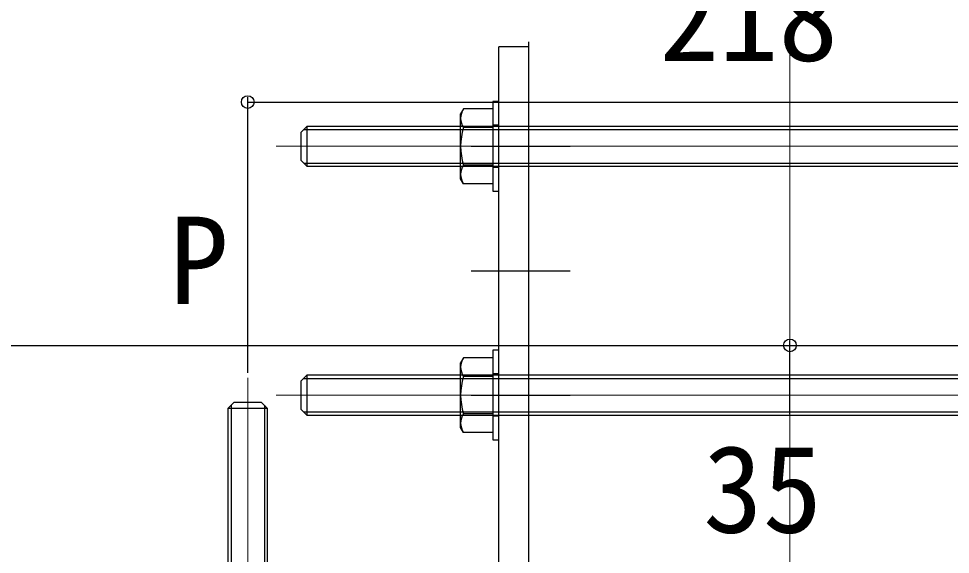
# Model space of a CAD drawing. Units: millimetres, scale not verified. Extents: x -1050 to 1050, y -1565 to 1557.
# Drawn here: x 23.6 to 211, y -579.8 to -472.1 of the extents above; entities that cross this region are included whole.
import ezdxf
from ezdxf.enums import TextEntityAlignment as Align

# ---------------------------------------------------------------- set-up
doc = ezdxf.new("R2010")
doc.units = ezdxf.units.MM
doc.header["$LTSCALE"] = 8
doc.layers.add('0-4_YKK_12', color=2, linetype='Continuous', lineweight=18)
for name, color, linetype in [('0-5_YKK_13', 4, 'Continuous'), ('0-6_YKK_D', 6, 'Continuous'), ('0-8_YSS_K', 3, 'Continuous')]:
    doc.layers.add(name, color=color, linetype=linetype)
doc.styles.add('ＭＳ ゴシック', font='')
doc.styles.get('ＭＳ ゴシック').set_extended_font_data('MS Gothic')

msp = doc.modelspace()

# ---------------------------------------------------------------- linework, layer by layer
at = {"layer": '0-4_YKK_12'}
for p, q in [((178.705, -1391.663), (178.705, -476.759)), ((250.905, -497.754), (75.405, -497.754)), ((69.705, -719.754), (69.705, -544.254)), ((250.905, -547.754), (75.405, -547.754))]:
    msp.add_line(p, q, dxfattribs=at)
at = {"layer": '0-5_YKK_13'}
for p, q in [((126.205, -477.754), (120.205, -477.754)), ((120.205, -588.754), (120.205, -477.754)), ((126.205, -588.754), (126.205, -477.754)), ((80.405, -494.954), (81.605, -493.754)), ((81.605, -493.754), (81.605, -501.754)), ((119.005, -494.001), (113.085, -494.001)), ((120.205, -493.504), (119.005, -493.504)), ((80.405, -494.954), (80.405, -500.554)), ((114.625, -497.754), (134.526, -497.754)), ((80.405, -500.554), (81.605, -501.754)), ((119.005, -501.506), (113.085, -501.506)), ((120.205, -502.004), (119.005, -502.004)), ((114.625, -522.754), (134.526, -522.754)), ((80.405, -544.954), (81.605, -543.754)), ((80.405, -544.954), (80.405, -550.554)), ((81.605, -543.754), (81.605, -551.754)), ((119.005, -544.001), (113.085, -544.001)), ((120.205, -543.504), (119.005, -543.504)), ((114.625, -547.754), (134.526, -547.754)), ((66.905, -549.254), (65.705, -550.454)), ((73.705, -550.454), (65.705, -550.454)), ((72.505, -549.254), (66.905, -549.254)), ((72.505, -549.254), (73.705, -550.454)), ((80.405, -550.554), (81.605, -551.754)), ((119.005, -551.506), (113.085, -551.506)), ((120.205, -552.004), (119.005, -552.004))]:
    msp.add_line(p, q, dxfattribs=at)
for points in [[(120.205, -488.754), (119.005, -488.754), (119.005, -506.754), (120.205, -506.754)], [(120.205, -538.754), (119.005, -538.754), (119.005, -556.754), (120.205, -556.754)]]:
    msp.add_lwpolyline(points, close=True, dxfattribs=at)
for points in [[(119.005, -490.248), (119.005, -505.259), (113.085, -505.259), (112.505, -504.254), (112.505, -491.254)], [(119.005, -490.248), (113.085, -490.248), (112.505, -491.254)], [(80.957, -494.402), (111.705, -494.402), (239.282, -494.402)], [(240.405, -493.754), (111.705, -493.754), (81.605, -493.754)], [(80.957, -501.106), (111.705, -501.106), (239.282, -501.106)], [(81.605, -501.754), (111.705, -501.754), (240.405, -501.754)], [(119.005, -540.248), (119.005, -555.259), (113.085, -555.259), (112.505, -554.254), (112.505, -541.254)], [(119.005, -540.248), (113.085, -540.248), (112.505, -541.254)], [(80.957, -544.402), (111.705, -544.402), (239.282, -544.402)], [(240.405, -543.754), (111.705, -543.754), (81.605, -543.754)], [(65.705, -550.454), (65.705, -597.754), (65.705, -709.254)], [(66.353, -549.806), (66.353, -597.754), (66.353, -708.131)], [(73.057, -549.806), (73.057, -597.754), (73.057, -708.131)], [(73.705, -709.254), (73.705, -597.754), (73.705, -550.454)], [(80.957, -551.106), (111.705, -551.106), (239.282, -551.106)], [(81.605, -551.754), (111.705, -551.754), (240.405, -551.754)]]:
    msp.add_lwpolyline(points, dxfattribs=at)
for centre, radius, start, end in [((115.827, -492.124), 3.323, 145.61575, 214.38425), ((124.924, -497.754), 12.419, 162.41205, 197.58795), ((115.827, -503.383), 3.323, 145.61575, 214.38425), ((115.827, -542.124), 3.323, 145.61575, 214.38425), ((124.924, -547.754), 12.419, 162.41205, 197.58795), ((115.827, -553.383), 3.323, 145.61575, 214.38425)]:
    msp.add_arc(centre, radius, start, end, dxfattribs=at)
at = {"layer": '0-6_YKK_D'}
for p, q in [((69.705, -543.254), (69.705, -487.867)), ((69.705, -488.867), (287.705, -488.867)), ((178.705, -545.754), (178.705, -536.754)), ((178.705, -551.554), (178.705, -536.754)), ((-48.795, -537.754), (178.705, -537.754)), ((178.705, -537.754), (406.205, -537.754))]:
    msp.add_line(p, q, dxfattribs=at)
for centre in [(69.705, -488.867), (178.705, -537.754), (178.705, -537.754)]:
    msp.add_circle(centre, 1.275, dxfattribs=at)
at = {"layer": '0-8_YSS_K'}
msp.add_line((126.205, -597.754), (126.205, -476.759), dxfattribs=at)

# ---------------------------------------------------------------- texts
at = {"layer": '0-6_YKK_D', "style": 'ＭＳ ゴシック'}
for s, p in [('218', (152.455, -485.867)), ('P', (53.909, -534.754)), ('35', (161.25, -580.694))]:
    msp.add_text(s, height=17.6, dxfattribs=at).set_placement(p, align=Align.BOTTOM_LEFT)

doc.saveas('drawing.dxf')
